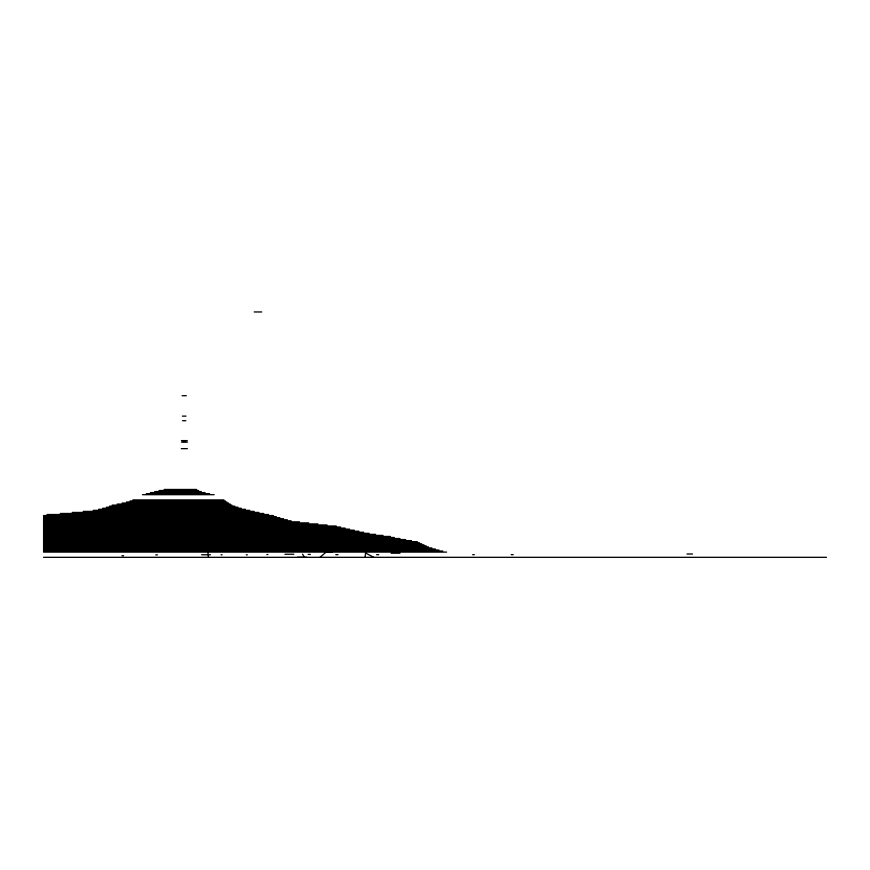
<?xml version="1.0" encoding="UTF-8"?>
<svg xmlns="http://www.w3.org/2000/svg" width="870" height="870" viewBox="0 0 870 870"><rect width="100%" height="100%" fill="white"/><g stroke="black" fill="none" stroke-linecap="round" stroke-linejoin="round"><path stroke-width="1.3" d="M365.128 557.322L365.53 553.026L373.828 557.322M319.964 557.322L327.729 550.775M254.203 311.96L261.729 311.96M182.113 395.709L186.321 395.709M182.417 416.132L185.995 416.132M182.504 420.721L185.832 420.721M181.428 440.611L187.235 440.611M182.7 441.46L185.593 441.46M181.482 442.134L187.496 442.134M181.319 448.648L187.365 448.648M164.147 489.462L196.663 489.462M159.069 490.506L198.588 490.506M154.686 491.55L201.274 491.55M150.445 492.594L205.059 492.594M146.312 493.638L209.605 493.638M142.452 494.682L214.15 494.682M132.925 499.902L223.916 499.902M130.043 500.946L225.363 500.946M126.498 501.99L226.896 501.99M122.148 503.034L228.582 503.034M117.167 504.078L230.256 504.078M112.143 505.122L231.942 505.122M109.533 506.166L234.846 506.166M106.39 507.21L237.967 507.21M102.758 508.254L241.186 508.254M98.636 509.298L245.47 509.298M93.21 510.342L249.744 510.342M83.248 511.386L254.127 511.386M72.232 512.43L258.945 512.43M60.313 513.474L263.773 513.474M47.045 514.518L268.591 514.518M43.5 515.562L273.419 515.562M43.5 516.606L276.301 516.606M43.5 517.65L279.846 517.65M43.5 518.694L283.598 518.694M43.5 519.738L287.35 519.738M43.5 520.782L291.102 520.782M43.5 521.826L299.541 521.826M224.667 522.413L226.33 522.413M43.5 522.87L308.698 522.87M43.5 523.914L317.865 523.914M43.5 524.958L327.022 524.958M43.5 526.002L336.19 526.002M43.5 527.046L340.659 527.046M43.5 528.09L345.118 528.09M43.5 529.134L349.588 529.134M101.823 529.417L103.476 529.417M43.5 530.178L354.221 530.178M44.022 530.939L45.675 530.939M43.5 531.222L358.929 531.222M43.5 532.266L363.703 532.266M43.5 533.31L369.119 533.31M43.5 534.354L375.59 534.354M43.5 535.398L383.007 535.398M235.705 535.789L236.749 535.789M43.5 536.442L390.434 536.442M43.5 537.486L394.273 537.486M43.5 538.53L399.972 538.53M43.5 539.574L405.703 539.574M43.5 540.618L411.445 540.618M43.5 541.662L417.296 541.662M196.827 542.467L197.871 542.467M43.5 542.706L419.492 542.706M43.5 543.75L421.722 543.75M43.5 544.794L423.951 544.794M192.672 545.24L197.958 545.24M358.625 545.773L359.669 545.773M43.5 545.838L426.18 545.838M43.5 546.882L428.41 546.882M43.5 547.926L431.901 547.926M424.495 548.752L426.159 548.752M43.5 548.97L435.391 548.97M145.627 549.166L147.28 549.166M43.5 550.014L438.948 550.014M43.5 551.058L442.754 551.058M326.913 551.819L332.242 551.819M43.5 552.102L446.56 552.102M391.141 553.211L399.961 553.211M302.532 554.136L304.5 557.311M686.995 554.005L692.531 554.005M284.925 554.266L293.832 554.223M308.143 554.429L310.34 554.429M266.862 554.527L267.906 554.527M335.809 554.658L337.995 554.658M376.547 554.679L378.744 554.679M511.19 554.658L513.18 554.658M201.623 554.766L210.442 554.766M221.078 554.821L222.122 554.821M246.297 554.832L247.341 554.832M472.682 554.69L474.335 554.69M155.752 554.886L157.416 554.886M121.941 555.723L123.605 555.723M43.5 557.322L826.5 557.322M297.409 557.311L306.936 557.322M207.528 548.394L208.474 557.311"/></g></svg>
